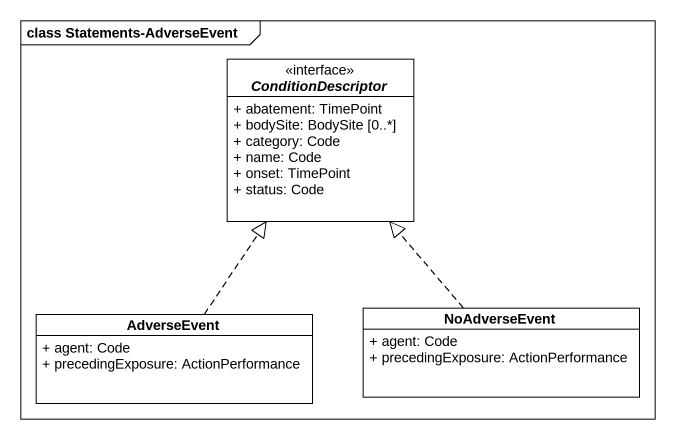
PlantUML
@startuml
mainframe class Statements-AdverseEvent
hide circle
hide empty members
skinparam classAttributeIconSize 0
interface ConditionDescriptor {
  + abatement: TimePoint
  + bodySite: BodySite [0..*]
  + category: Code
  + name: Code
  + onset: TimePoint
  + status: Code
}
class AdverseEvent {
  + agent: Code
  + precedingExposure: ActionPerformance
}
class NoAdverseEvent {
  + agent: Code
  + precedingExposure: ActionPerformance
}
AdverseEvent .up.|> ConditionDescriptor
NoAdverseEvent .up.|> ConditionDescriptor
@enduml
